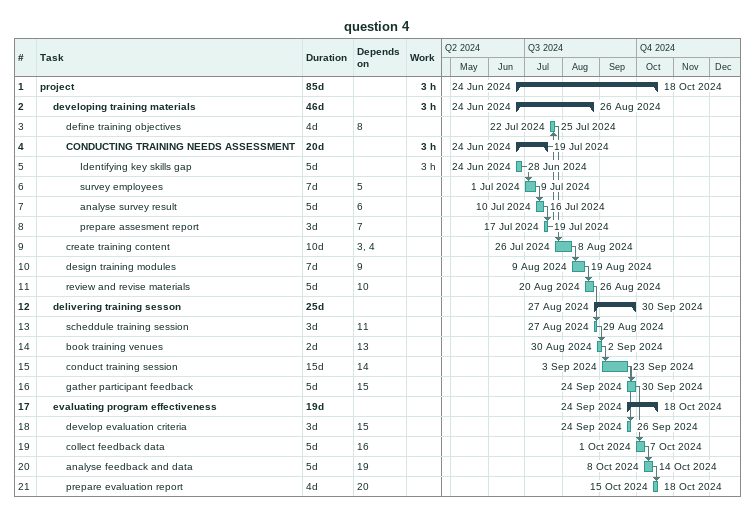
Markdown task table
question 4

| ID | Level | Task | Duration | Start | Finish | Predecessors | Work (h) |
|---|---|---|---|---|---|---|---|
| 1 | 1 | **project** | 85d | 2024-06-24 | 2024-10-18 |  | 3 |
| 2 | 2 | **developing training materials** | 46d | 2024-06-24 | 2024-08-26 |  | 3 |
| 3 | 3 | define training objectives | 4d | 2024-07-22 | 2024-07-25 | 8 |  |
| 4 | 3 | **CONDUCTING TRAINING NEEDS ASSESSMENT** | 20d | 2024-06-24 | 2024-07-19 |  | 3 |
| 5 | 4 | Identifying key skills gap | 5d | 2024-06-24 | 2024-06-28 |  | 3 |
| 6 | 4 | survey employees | 7d | 2024-07-01 | 2024-07-09 | 5 |  |
| 7 | 4 | analyse survey result | 5d | 2024-07-10 | 2024-07-16 | 6 |  |
| 8 | 4 | prepare assesment report | 3d | 2024-07-17 | 2024-07-19 | 7 |  |
| 9 | 3 | create training content | 10d | 2024-07-26 | 2024-08-08 | 3, 4 |  |
| 10 | 3 | design training modules | 7d | 2024-08-09 | 2024-08-19 | 9 |  |
| 11 | 3 | review and revise materials | 5d | 2024-08-20 | 2024-08-26 | 10 |  |
| 12 | 2 | **delivering training sesson** | 25d | 2024-08-27 | 2024-09-30 |  |  |
| 13 | 3 | scheddule training session | 3d | 2024-08-27 | 2024-08-29 | 11 |  |
| 14 | 3 | book training venues | 2d | 2024-08-30 | 2024-09-02 | 13 |  |
| 15 | 3 | conduct training session | 15d | 2024-09-03 | 2024-09-23 | 14 |  |
| 16 | 3 | gather participant feedback | 5d | 2024-09-24 | 2024-09-30 | 15 |  |
| 17 | 2 | **evaluating program effectiveness** | 19d | 2024-09-24 | 2024-10-18 |  |  |
| 18 | 3 | develop evaluation criteria | 3d | 2024-09-24 | 2024-09-26 | 15 |  |
| 19 | 3 | collect feedback data | 5d | 2024-10-01 | 2024-10-07 | 16 |  |
| 20 | 3 | analyse feedback and data | 5d | 2024-10-08 | 2024-10-14 | 19 |  |
| 21 | 3 | prepare evaluation report | 4d | 2024-10-15 | 2024-10-18 | 20 |  |
